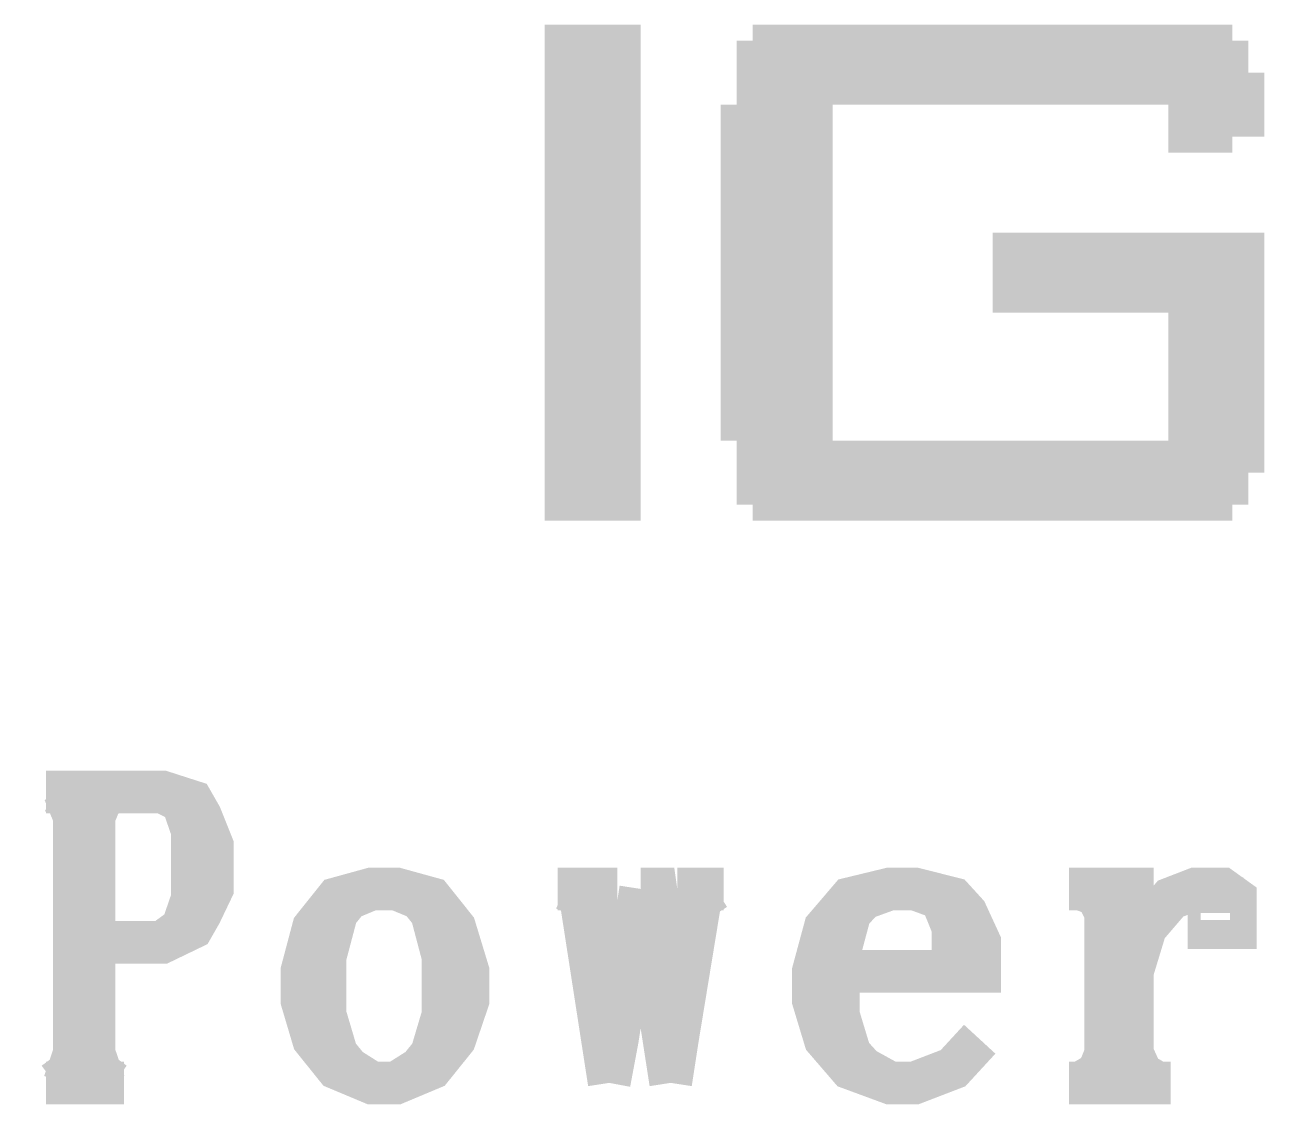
# Model space of a CAD drawing. Extents: x -0.1 to 80.1, y -0.1 to 42.4.
# Drawn here: x 29.52 to 35.43, y 16.22 to 21.36 of the extents above; entities that cross this region are included whole.
import ezdxf

# ---------------------------------------------------------------- set-up
doc = ezdxf.new("R2010")
doc.units = 0
doc.layers.add('07_ASSY1_GBR', color=7, linetype='CONTINUOUS')

msp = doc.modelspace()

# ---------------------------------------------------------------- linework, layer by layer
at = {"layer": '07_ASSY1_GBR', "const_width": 0.2032}
for points in [[(29.623, 17.707), (30.177, 17.707), (30.32, 17.661), (30.36, 17.591), (30.415, 17.453), (30.415, 17.245), (30.36, 17.13), (30.32, 17.06), (30.177, 16.991), (29.852, 16.991)], [(29.662, 17.707), (29.757, 17.661)], [(29.71, 17.707), (29.757, 17.591)], [(29.757, 17.707), (29.757, 16.321)], [(29.852, 17.707), (29.852, 16.321)], [(29.9, 17.707), (29.852, 17.591)], [(29.947, 17.707), (29.852, 17.661)], [(30.177, 17.707), (30.272, 17.661), (30.32, 17.522), (30.32, 17.199), (30.272, 17.06), (30.177, 16.991)], [(29.805, 17.661), (29.805, 16.391)], [(30.32, 17.591), (30.36, 17.453), (30.36, 17.245), (30.32, 17.13)], [(31.175, 17.245), (31.008, 17.199), (30.897, 17.06), (30.842, 16.853), (30.842, 16.714), (30.897, 16.529), (31.008, 16.391), (31.175, 16.321), (31.293, 16.321), (31.46, 16.391), (31.571, 16.529), (31.634, 16.714), (31.634, 16.853), (31.571, 17.06), (31.46, 17.199), (31.293, 17.245), (31.175, 17.245)], [(31.175, 17.245), (31.064, 17.199), (31.008, 17.13), (30.953, 16.922), (30.953, 16.645), (31.008, 16.46), (31.064, 16.391), (31.175, 16.321)], [(31.293, 16.321), (31.404, 16.391), (31.46, 16.46), (31.515, 16.645), (31.515, 16.922), (31.46, 17.13), (31.404, 17.199), (31.293, 17.245)], [(32.061, 17.245), (32.346, 17.245)], [(32.093, 17.245), (32.204, 17.199)], [(32.164, 17.245), (32.307, 16.321)], [(32.204, 17.245), (32.307, 16.529)], [(32.235, 17.245), (32.346, 16.529)], [(32.307, 17.245), (32.235, 17.199)], [(32.457, 17.245), (32.346, 16.529), (32.307, 16.321)], [(32.457, 17.245), (32.6, 16.321)], [(32.457, 17.245), (32.529, 17.245), (32.632, 16.529)], [(32.489, 17.245), (32.6, 16.529)], [(32.632, 17.245), (32.853, 17.245)], [(32.671, 17.245), (32.742, 17.199)], [(32.814, 17.245), (32.742, 17.199)], [(33.399, 16.853), (34.073, 16.853), (34.073, 16.991), (34.009, 17.13), (33.946, 17.199), (33.764, 17.245), (33.645, 17.245), (33.455, 17.199), (33.336, 17.06), (33.28, 16.853), (33.28, 16.714), (33.336, 16.529), (33.455, 16.391), (33.645, 16.321), (33.764, 16.321), (33.946, 16.391), (34.073, 16.529)], [(33.645, 17.245), (33.518, 17.199), (33.455, 17.13), (33.399, 16.922), (33.399, 16.645), (33.455, 16.46), (33.518, 16.391), (33.645, 16.321)], [(33.946, 16.853), (33.946, 17.06), (33.89, 17.199), (33.764, 17.245)], [(34.499, 17.245), (34.801, 17.245), (34.801, 16.321)], [(34.555, 17.245), (34.674, 17.199)], [(34.618, 17.245), (34.674, 17.13)], [(34.674, 17.245), (34.674, 16.321)], [(35.228, 17.13), (35.228, 17.199), (35.165, 17.199), (35.165, 17.06), (35.292, 17.06), (35.292, 17.199), (35.228, 17.245), (35.102, 17.245), (34.983, 17.199), (34.864, 17.06), (34.801, 16.853)], [(32.742, 17.199), (32.632, 16.529), (32.6, 16.321)], [(34.737, 17.199), (34.737, 16.391)], [(34.009, 16.922), (34.009, 16.991), (33.946, 17.13)], [(30.953, 17.06), (30.897, 16.922), (30.897, 16.645), (30.953, 16.529)], [(31.515, 16.529), (31.571, 16.645), (31.571, 16.922), (31.515, 17.06)], [(33.399, 17.06), (33.336, 16.922), (33.336, 16.645), (33.399, 16.529)], [(29.757, 16.46), (29.71, 16.321)], [(29.852, 16.46), (29.9, 16.321)], [(34.674, 16.46), (34.618, 16.321)], [(34.801, 16.46), (34.864, 16.321)], [(29.757, 16.391), (29.662, 16.321)], [(29.852, 16.391), (29.947, 16.321)], [(34.674, 16.391), (34.555, 16.321)], [(34.801, 16.391), (34.919, 16.321)], [(29.623, 16.321), (29.995, 16.321)], [(34.499, 16.321), (34.983, 16.321)]]:
    msp.add_lwpolyline(points, dxfattribs=at)
at = {"layer": '07_ASSY1_GBR'}
for points in [[(32.00002, 21.361946), (32.000054, 21.36198), (32.45698, 21.361946), (32.456946, 21.36198)], [(32.00002, 21.361926), (32.00002, 21.361946), (32.457, 21.361926), (32.45698, 21.361946)], [(32.00002, 21.286), (32.00002, 21.361926), (32.457, 21.286), (32.457, 21.361926)], [(32.000054, 21.36198), (32.000074, 21.362), (32.456946, 21.36198), (32.000074, 21.362)], [(32.99102, 21.361946), (32.991054, 21.36198), (35.27698, 21.361946), (35.276946, 21.36198)], [(32.99102, 21.361926), (32.99102, 21.361946), (35.277, 21.361926), (35.27698, 21.361946)], [(32.99102, 21.286128), (32.99102, 21.361926), (35.27698, 21.286128), (35.277, 21.361926)], [(32.991054, 21.36198), (32.991074, 21.362), (35.276946, 21.36198), (32.991074, 21.362)], [(32.00002, 21.28598), (32.00002, 21.286), (32.457, 21.28598), (32.457, 21.286)], [(32.00002, 21.21), (32.00002, 21.28598), (32.457, 21.21), (32.457, 21.28598)], [(32.91402, 21.285946), (32.914054, 21.28598), (35.35298, 21.285946), (35.352946, 21.28598)], [(32.91402, 21.285926), (32.91402, 21.285946), (35.353, 21.285926), (35.35298, 21.285946)], [(32.91402, 21.21), (32.91402, 21.285926), (35.353, 21.21), (35.353, 21.285926)], [(32.914054, 21.28598), (32.914074, 21.286), (35.352946, 21.28598), (35.277108, 21.286)], [(32.990892, 21.286), (32.99102, 21.286128), (35.277108, 21.286), (35.27698, 21.286128)], [(32.00002, 21.20998), (32.00002, 21.21), (32.457, 21.20998), (32.457, 21.21)], [(32.00002, 21.134), (32.00002, 21.20998), (32.457, 21.134), (32.457, 21.20998)], [(32.91402, 21.20998), (32.91402, 21.21), (35.353, 21.20998), (35.353, 21.21)], [(32.91402, 21.134128), (32.91402, 21.20998), (35.35298, 21.134128), (35.353, 21.20998)], [(32.00002, 21.13398), (32.00002, 21.134), (32.457, 21.13398), (32.457, 21.134)], [(32.00002, 21.057), (32.00002, 21.13398), (32.457, 21.057), (32.457, 21.13398)], [(32.91402, 21.134), (32.91402, 21.134128), (35.353108, 21.134), (35.35298, 21.134128)], [(32.91402, 21.13398), (32.91402, 21.134), (35.428946, 21.13398), (35.353108, 21.134)], [(32.91402, 21.133926), (32.91402, 21.13398), (35.429, 21.133926), (35.428946, 21.13398)], [(32.91402, 21.057), (32.91402, 21.133926), (35.429, 21.057), (35.429, 21.133926)], [(32.00002, 21.05698), (32.00002, 21.057), (32.457, 21.05698), (32.457, 21.057)], [(32.00002, 20.981), (32.00002, 21.05698), (32.457, 20.981), (32.457, 21.05698)], [(32.91402, 21.05698), (32.91402, 21.057), (35.429, 21.05698), (35.429, 21.057)], [(32.91402, 20.981128), (32.91402, 21.05698), (35.429, 20.981128), (35.429, 21.05698)], [(32.00002, 20.98098), (32.00002, 20.981), (32.457, 20.98098), (32.457, 20.981)], [(32.00002, 20.905), (32.00002, 20.98098), (32.457, 20.905), (32.457, 20.98098)], [(32.83802, 20.980946), (32.838054, 20.98098), (33.372094, 20.980946), (33.372128, 20.98098)], [(32.83802, 20.980852), (32.83802, 20.980946), (33.372, 20.980852), (33.372094, 20.980946)], [(32.83802, 20.905), (32.83802, 20.980852), (33.372, 20.905), (33.372, 20.980852)], [(32.838054, 20.98098), (32.838074, 20.981), (33.372128, 20.98098), (34.971892, 20.981)], [(32.913892, 20.981), (32.91402, 20.981128), (35.429, 20.981), (35.429, 20.981128)], [(34.971912, 20.98098), (34.971892, 20.981), (35.429, 20.98098), (35.429, 20.981)], [(34.97202, 20.980872), (34.971912, 20.98098), (35.429, 20.980872), (35.429, 20.98098)], [(34.97202, 20.905), (34.97202, 20.980872), (35.429, 20.905), (35.429, 20.980872)], [(32.00002, 20.90498), (32.00002, 20.905), (32.457, 20.90498), (32.457, 20.905)], [(32.00002, 20.829), (32.00002, 20.90498), (32.457, 20.829), (32.457, 20.90498)], [(32.83802, 20.90498), (32.83802, 20.905), (33.372, 20.90498), (33.372, 20.905)], [(32.83802, 20.829), (32.83802, 20.90498), (33.372, 20.829), (33.372, 20.90498)], [(34.97202, 20.90498), (34.97202, 20.905), (35.429, 20.90498), (35.429, 20.905)], [(34.97202, 20.829054), (34.97202, 20.90498), (35.42898, 20.829054), (35.429, 20.90498)], [(32.00002, 20.82898), (32.00002, 20.829), (32.457, 20.82898), (32.457, 20.829)], [(32.00002, 20.753), (32.00002, 20.82898), (32.457, 20.753), (32.457, 20.82898)], [(32.83802, 20.82898), (32.83802, 20.829), (33.372, 20.82898), (33.372, 20.829)], [(32.83802, 20.753), (32.83802, 20.82898), (33.372, 20.753), (33.372, 20.82898)], [(34.97202, 20.829), (34.97202, 20.829054), (35.428926, 20.829), (35.42898, 20.829054)], [(34.97202, 20.82898), (34.97202, 20.829), (35.277128, 20.82898), (35.428926, 20.829)], [(34.97202, 20.828852), (34.97202, 20.82898), (35.277, 20.828852), (35.277128, 20.82898)], [(34.97202, 20.753054), (34.97202, 20.828852), (35.27698, 20.753054), (35.277, 20.828852)], [(32.00002, 20.75298), (32.00002, 20.753), (32.457, 20.75298), (32.457, 20.753)], [(32.00002, 20.676), (32.00002, 20.75298), (32.457, 20.676), (32.457, 20.75298)], [(32.83802, 20.75298), (32.83802, 20.753), (33.372, 20.75298), (33.372, 20.753)], [(32.83802, 20.676), (32.83802, 20.75298), (33.372, 20.676), (33.372, 20.75298)], [(34.972074, 20.753), (34.97202, 20.753054), (35.276926, 20.753), (35.27698, 20.753054)], [(32.00002, 20.67598), (32.00002, 20.676), (32.457, 20.67598), (32.457, 20.676)], [(32.00002, 20.6), (32.00002, 20.67598), (32.457, 20.6), (32.457, 20.67598)], [(32.83802, 20.67598), (32.83802, 20.676), (33.372, 20.67598), (33.372, 20.676)], [(32.83802, 20.6), (32.83802, 20.67598), (33.372, 20.6), (33.372, 20.67598)], [(32.00002, 20.59998), (32.00002, 20.6), (32.457, 20.59998), (32.457, 20.6)], [(32.00002, 20.524), (32.00002, 20.59998), (32.457, 20.524), (32.457, 20.59998)], [(32.83802, 20.59998), (32.83802, 20.6), (33.372, 20.59998), (33.372, 20.6)], [(32.83802, 20.524), (32.83802, 20.59998), (33.372, 20.524), (33.372, 20.59998)], [(32.00002, 20.52398), (32.00002, 20.524), (32.457, 20.52398), (32.457, 20.524)], [(32.00002, 20.448), (32.00002, 20.52398), (32.457, 20.448), (32.457, 20.52398)], [(32.83802, 20.52398), (32.83802, 20.524), (33.372, 20.52398), (33.372, 20.524)], [(32.83802, 20.448), (32.83802, 20.52398), (33.372, 20.448), (33.372, 20.52398)], [(32.00002, 20.44798), (32.00002, 20.448), (32.457, 20.44798), (32.457, 20.448)], [(32.00002, 20.372), (32.00002, 20.44798), (32.457, 20.372), (32.457, 20.44798)], [(32.83802, 20.44798), (32.83802, 20.448), (33.372, 20.44798), (33.372, 20.448)], [(32.83802, 20.372), (32.83802, 20.44798), (33.372, 20.372), (33.372, 20.44798)], [(32.00002, 20.37198), (32.00002, 20.372), (32.457, 20.37198), (32.457, 20.372)], [(32.00002, 20.295), (32.00002, 20.37198), (32.457, 20.295), (32.457, 20.37198)], [(32.83802, 20.37198), (32.83802, 20.372), (33.372, 20.37198), (33.372, 20.372)], [(32.83802, 20.295), (32.83802, 20.37198), (33.372, 20.295), (33.372, 20.37198)], [(34.13402, 20.371946), (34.134054, 20.37198), (35.42898, 20.371946), (35.428946, 20.37198)], [(34.13402, 20.371926), (34.13402, 20.371946), (35.429, 20.371926), (35.42898, 20.371946)], [(34.13402, 20.295), (34.13402, 20.371926), (35.429, 20.295), (35.429, 20.371926)], [(34.134054, 20.37198), (34.134074, 20.372), (35.428946, 20.37198), (34.134074, 20.372)], [(32.00002, 20.29498), (32.00002, 20.295), (32.457, 20.29498), (32.457, 20.295)], [(32.00002, 20.219), (32.00002, 20.29498), (32.457, 20.219), (32.457, 20.29498)], [(32.83802, 20.29498), (32.83802, 20.295), (33.372, 20.29498), (33.372, 20.295)], [(32.83802, 20.219), (32.83802, 20.29498), (33.372, 20.219), (33.372, 20.29498)], [(34.13402, 20.29498), (34.13402, 20.295), (35.429, 20.29498), (35.429, 20.295)], [(34.13402, 20.219), (34.13402, 20.29498), (35.429, 20.219), (35.429, 20.29498)], [(32.00002, 20.21898), (32.00002, 20.219), (32.457, 20.21898), (32.457, 20.219)], [(32.00002, 20.143), (32.00002, 20.21898), (32.457, 20.143), (32.457, 20.21898)], [(32.83802, 20.21898), (32.83802, 20.219), (33.372, 20.21898), (33.372, 20.219)], [(32.83802, 20.143), (32.83802, 20.21898), (33.372, 20.143), (33.372, 20.21898)], [(34.13402, 20.21898), (34.13402, 20.219), (35.429, 20.21898), (35.429, 20.219)], [(34.13402, 20.143), (34.13402, 20.21898), (35.429, 20.143), (35.429, 20.21898)], [(32.00002, 20.14298), (32.00002, 20.143), (32.457, 20.14298), (32.457, 20.143)], [(32.00002, 20.067), (32.00002, 20.14298), (32.457, 20.067), (32.457, 20.14298)], [(32.83802, 20.14298), (32.83802, 20.143), (33.372, 20.14298), (33.372, 20.143)], [(32.83802, 20.067), (32.83802, 20.14298), (33.372, 20.067), (33.372, 20.14298)], [(34.13402, 20.14298), (34.13402, 20.143), (35.429, 20.14298), (35.429, 20.143)], [(34.13402, 20.067), (34.13402, 20.14298), (35.429, 20.067), (35.429, 20.14298)], [(32.00002, 20.06698), (32.00002, 20.067), (32.457, 20.06698), (32.457, 20.067)], [(32.00002, 19.991), (32.00002, 20.06698), (32.457, 19.991), (32.457, 20.06698)], [(32.83802, 20.06698), (32.83802, 20.067), (33.372, 20.06698), (33.372, 20.067)], [(32.83802, 19.991), (32.83802, 20.06698), (33.372, 19.991), (33.372, 20.06698)], [(34.13402, 20.06698), (34.13402, 20.067), (35.429, 20.06698), (35.429, 20.067)], [(34.13402, 19.991054), (34.13402, 20.06698), (35.429, 19.991054), (35.429, 20.06698)], [(32.00002, 19.99098), (32.00002, 19.991), (32.457, 19.99098), (32.457, 19.991)], [(32.00002, 19.914), (32.00002, 19.99098), (32.457, 19.914), (32.457, 19.99098)], [(32.83802, 19.99098), (32.83802, 19.991), (33.372, 19.99098), (33.372, 19.991)], [(32.83802, 19.914), (32.83802, 19.99098), (33.372, 19.914), (33.372, 19.99098)], [(34.134074, 19.991), (34.13402, 19.991054), (35.429, 19.991), (35.429, 19.991054)], [(34.971912, 19.99098), (34.971892, 19.991), (35.429, 19.99098), (35.429, 19.991)], [(34.97202, 19.990872), (34.971912, 19.99098), (35.429, 19.990872), (35.429, 19.99098)], [(34.97202, 19.914), (34.97202, 19.990872), (35.429, 19.914), (35.429, 19.990872)], [(32.00002, 19.91398), (32.00002, 19.914), (32.457, 19.91398), (32.457, 19.914)], [(32.00002, 19.838), (32.00002, 19.91398), (32.457, 19.838), (32.457, 19.91398)], [(32.83802, 19.91398), (32.83802, 19.914), (33.372, 19.91398), (33.372, 19.914)], [(32.83802, 19.838), (32.83802, 19.91398), (33.372, 19.838), (33.372, 19.91398)], [(34.97202, 19.91398), (34.97202, 19.914), (35.429, 19.91398), (35.429, 19.914)], [(34.97202, 19.838), (34.97202, 19.91398), (35.429, 19.838), (35.429, 19.91398)], [(32.00002, 19.83798), (32.00002, 19.838), (32.457, 19.83798), (32.457, 19.838)], [(32.00002, 19.762), (32.00002, 19.83798), (32.457, 19.762), (32.457, 19.83798)], [(32.83802, 19.83798), (32.83802, 19.838), (33.372, 19.83798), (33.372, 19.838)], [(32.83802, 19.762), (32.83802, 19.83798), (33.372, 19.762), (33.372, 19.83798)], [(34.97202, 19.83798), (34.97202, 19.838), (35.429, 19.83798), (35.429, 19.838)], [(34.97202, 19.762), (34.97202, 19.83798), (35.429, 19.762), (35.429, 19.83798)], [(32.00002, 19.76198), (32.00002, 19.762), (32.457, 19.76198), (32.457, 19.762)], [(32.00002, 19.686), (32.00002, 19.76198), (32.457, 19.686), (32.457, 19.76198)], [(32.83802, 19.76198), (32.83802, 19.762), (33.372, 19.76198), (33.372, 19.762)], [(32.83802, 19.686), (32.83802, 19.76198), (33.372, 19.686), (33.372, 19.76198)], [(34.97202, 19.76198), (34.97202, 19.762), (35.429, 19.76198), (35.429, 19.762)], [(34.97202, 19.686), (34.97202, 19.76198), (35.429, 19.686), (35.429, 19.76198)], [(32.00002, 19.68598), (32.00002, 19.686), (32.457, 19.68598), (32.457, 19.686)], [(32.00002, 19.61), (32.00002, 19.68598), (32.457, 19.61), (32.457, 19.68598)], [(32.83802, 19.68598), (32.83802, 19.686), (33.372, 19.68598), (33.372, 19.686)], [(32.83802, 19.61), (32.83802, 19.68598), (33.372, 19.61), (33.372, 19.68598)], [(34.97202, 19.68598), (34.97202, 19.686), (35.429, 19.68598), (35.429, 19.686)], [(34.97202, 19.61), (34.97202, 19.68598), (35.429, 19.61), (35.429, 19.68598)], [(32.00002, 19.60998), (32.00002, 19.61), (32.457, 19.60998), (32.457, 19.61)], [(32.00002, 19.533), (32.00002, 19.60998), (32.457, 19.533), (32.457, 19.60998)], [(32.83802, 19.60998), (32.83802, 19.61), (33.372, 19.60998), (33.372, 19.61)], [(32.83802, 19.533), (32.83802, 19.60998), (33.372, 19.533), (33.372, 19.60998)], [(34.97202, 19.60998), (34.97202, 19.61), (35.429, 19.60998), (35.429, 19.61)], [(34.97202, 19.533), (34.97202, 19.60998), (35.429, 19.533), (35.429, 19.60998)], [(32.00002, 19.53298), (32.00002, 19.533), (32.457, 19.53298), (32.457, 19.533)], [(32.00002, 19.457), (32.00002, 19.53298), (32.457, 19.457), (32.457, 19.53298)], [(32.83802, 19.53298), (32.83802, 19.533), (33.372, 19.53298), (33.372, 19.533)], [(32.83802, 19.457), (32.83802, 19.53298), (33.372, 19.457), (33.372, 19.53298)], [(34.97202, 19.53298), (34.97202, 19.533), (35.429, 19.53298), (35.429, 19.533)], [(34.97202, 19.457), (34.97202, 19.53298), (35.429, 19.457), (35.429, 19.53298)], [(32.00002, 19.45698), (32.00002, 19.457), (32.457, 19.45698), (32.457, 19.457)], [(32.00002, 19.381), (32.00002, 19.45698), (32.457, 19.381), (32.457, 19.45698)], [(32.83802, 19.45698), (32.83802, 19.457), (33.372, 19.45698), (33.372, 19.457)], [(32.83802, 19.381128), (32.83802, 19.45698), (33.37198, 19.381128), (33.372, 19.45698)], [(34.97202, 19.45698), (34.97202, 19.457), (35.429, 19.45698), (35.429, 19.457)], [(34.97202, 19.381128), (34.97202, 19.45698), (35.429, 19.381128), (35.429, 19.45698)], [(32.00002, 19.38098), (32.00002, 19.381), (32.457, 19.38098), (32.457, 19.381)], [(32.00002, 19.305), (32.00002, 19.38098), (32.457, 19.305), (32.457, 19.38098)], [(32.83802, 19.381054), (32.83802, 19.381128), (33.372054, 19.381054), (33.37198, 19.381128)], [(32.838074, 19.381), (32.83802, 19.381054), (33.372108, 19.381), (33.372054, 19.381054)], [(32.913912, 19.38098), (32.913892, 19.381), (35.429, 19.38098), (35.429, 19.381)], [(32.91402, 19.380872), (32.913912, 19.38098), (35.429, 19.380872), (35.429, 19.38098)], [(32.91402, 19.305), (32.91402, 19.380872), (35.429, 19.305), (35.429, 19.380872)], [(34.971892, 19.381), (34.97202, 19.381128), (35.429, 19.381), (35.429, 19.381128)], [(32.00002, 19.30498), (32.00002, 19.305), (32.457, 19.30498), (32.457, 19.305)], [(32.00002, 19.229), (32.00002, 19.30498), (32.457, 19.229), (32.457, 19.30498)], [(32.91402, 19.30498), (32.91402, 19.305), (35.429, 19.30498), (35.429, 19.305)], [(32.91402, 19.229054), (32.91402, 19.30498), (35.42898, 19.229054), (35.429, 19.30498)], [(32.00002, 19.22898), (32.00002, 19.229), (32.457, 19.22898), (32.457, 19.229)], [(32.00002, 19.152), (32.00002, 19.22898), (32.457, 19.152), (32.457, 19.22898)], [(32.91402, 19.229), (32.91402, 19.229054), (35.428926, 19.229), (35.42898, 19.229054)], [(32.91402, 19.22898), (32.91402, 19.229), (35.353128, 19.22898), (35.428926, 19.229)], [(32.91402, 19.228852), (32.91402, 19.22898), (35.353, 19.228852), (35.353128, 19.22898)], [(32.91402, 19.152), (32.91402, 19.228852), (35.353, 19.152), (35.353, 19.228852)], [(32.00002, 19.15198), (32.00002, 19.152), (32.457, 19.15198), (32.457, 19.152)], [(32.00002, 19.076), (32.00002, 19.15198), (32.457, 19.076), (32.457, 19.15198)], [(32.91402, 19.15198), (32.91402, 19.152), (35.353, 19.15198), (35.353, 19.152)], [(32.91402, 19.076054), (32.91402, 19.15198), (35.35298, 19.076054), (35.353, 19.15198)], [(32.00002, 19.07598), (32.00002, 19.076), (32.457, 19.07598), (32.457, 19.076)], [(32.00002, 19.000054), (32.00002, 19.07598), (32.45698, 19.000054), (32.457, 19.07598)], [(32.914074, 19.076), (32.91402, 19.076054), (35.352926, 19.076), (35.35298, 19.076054)], [(32.990912, 19.07598), (32.990892, 19.076), (35.277128, 19.07598), (35.352926, 19.076)], [(32.99102, 19.075872), (32.990912, 19.07598), (35.27702, 19.075872), (35.277128, 19.07598)], [(32.99102, 19.075852), (32.99102, 19.075872), (35.277, 19.075852), (35.27702, 19.075872)], [(32.99102, 19.000054), (32.99102, 19.075852), (35.27698, 19.000054), (35.277, 19.075852)], [(32.000074, 19), (32.00002, 19.000054), (32.456926, 19), (32.45698, 19.000054)], [(32.991074, 19), (32.99102, 19.000054), (35.276926, 19), (35.27698, 19.000054)]]:
    msp.add_solid(points, dxfattribs=at)

doc.saveas('drawing.dxf')
